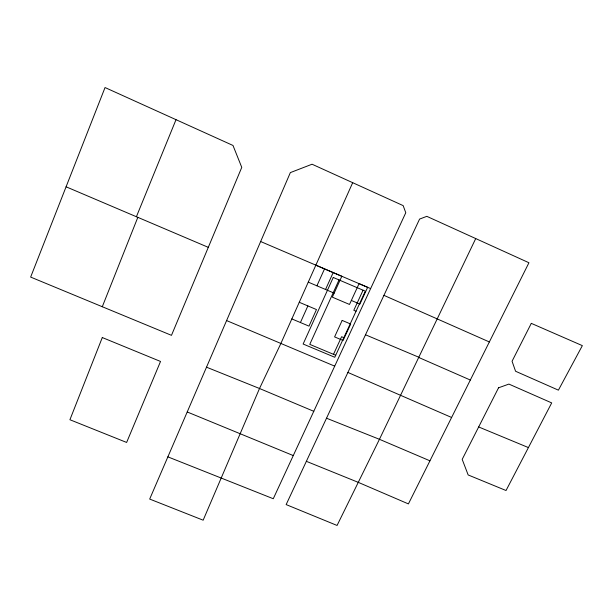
<?xml version="1.0" encoding="UTF-8"?>
<svg xmlns="http://www.w3.org/2000/svg" width="613" height="613" viewBox="0 0 613 613"><rect width="100%" height="100%" fill="white"/><g stroke="black" fill="none" stroke-linecap="round" stroke-linejoin="round"><path stroke-width="0.92" d="M102.294 306.73L30.65 277.084L105.038 87.544L232.994 145.465L241.76 167.38L171.479 335.342L102.294 306.73L137.833 217.331M136.4 216.734L176.015 119.673M167.862 456.854L273.275 498.737L405.775 212.749L403.17 205.623L312.063 164.223L290.347 172.605L149.687 499.066L203.156 520.192L259.514 388.496L280.831 343.571L352.69 182.674M300.416 322.53L307.879 305.918M316.913 285.804L324.515 268.892M325.549 289.474L333.173 272.593M339.02 279.934L309.772 344.36L335.709 355.256M333.487 354.322L341.61 336.729L343.832 337.663M363.072 290.202L353.808 310.278L356.053 311.228M306.347 461.321L358.429 482.416L408.411 503.909L528.942 262.747L426.809 216.343L419.576 219.086L286.148 504.591L337.066 525.456L379.447 439.306L475.726 238.572M326.514 418.212L379.447 439.306L429.943 460.815M206.52 367.187L259.514 388.496L313.795 411.308M187.241 411.974L293.282 455.574M478.676 426.955L528.437 447.582M334.706 366.145L226.595 320.568M365.494 334.775L418.809 357.233M291.834 318.921L308.983 326.131L316.477 309.557L299.267 302.278M308.27 282.133L334.162 293.137M351.349 300.447L359.915 304.086L367.662 287.328L359.065 283.65L349.502 304.454L332.33 297.159L341.824 276.287L315.841 265.184M66.081 186.796L208.297 247.346M260.648 241.53L370.627 288.593M347.893 372.443L451.628 417.484M418.687 357.44L470.347 380.045M383.93 295.351L489.358 341.954M102.294 337.548L69.92 419.729L126.63 442.448L160.529 361.455L102.294 337.548M333.25 277.467L303.129 344.023L334.775 357.272L365.325 291.16L333.25 277.467M342.169 320.415L334.591 336.897L343.096 340.476L350.697 324.024L342.169 320.415M498.553 387.799L462.194 459.375L468.163 474.952L506.039 490.515L551.7 402.902L508.905 384.09L498.553 387.799M531.302 323.358L512.062 361.249L515.571 371.256L558.405 390.159L582.35 345.632L531.302 323.358"/></g></svg>
